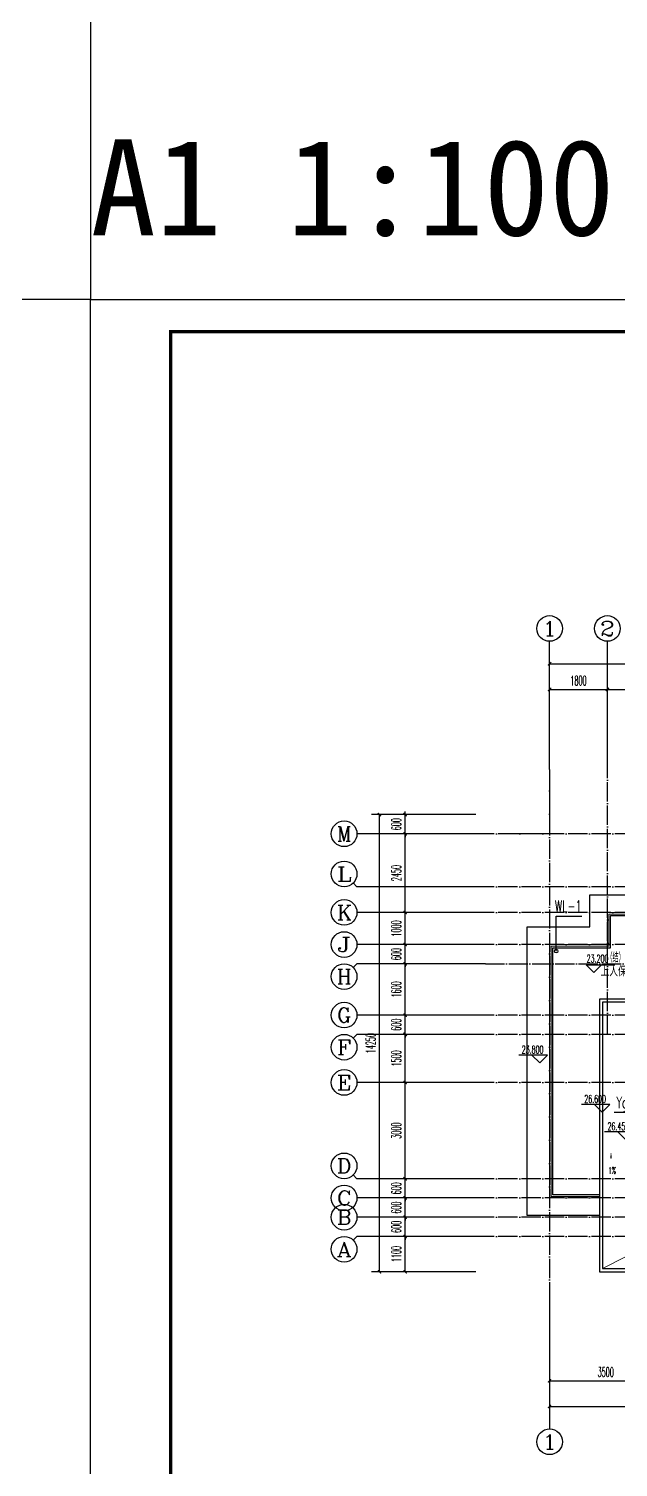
# Model space of a CAD drawing. Extents: x 27938 to 1507990, y 110129 to 923079.
# Drawn here: x 811692 to 830054, y 202214 to 247050 of the extents above; entities that cross this region are included whole.
import ezdxf
from ezdxf.enums import TextEntityAlignment as Align

# ---------------------------------------------------------------- set-up
doc = ezdxf.new("R2010")
doc.units = 0
doc.header["$LTSCALE"] = 1000
doc.header["$MEASUREMENT"] = 0
doc.linetypes.add('DOTE', pattern=[2.42, 2, -0.2, 0.02, -0.2])
for name, color, linetype in [('----建筑底图', 8, 'Continuous'), ('AXIS', 3, 'Continuous'), ('AXIS_TEXT', 7, 'Continuous'), ('DIM_ELEV', 3, 'Continuous'), ('DIM_污水', 2, 'Continuous'), ('DIM_雨水', 4, 'Continuous'), ('DOTE', 1, 'Continuous'), ('PUB_TEXT', 4, 'Continuous'), ('ROOF', 4, 'Continuous'), ('text', 7, 'Continuous'), ('VPIPE-污水', 2, 'W'), ('图框', 140, 'Continuous')]:
    doc.layers.add(name, color=color, linetype=linetype)
doc.layers.add('yichutu', color=7, linetype='Continuous', true_color=0xffffff, plot=False)
doc.layers.add('平面-排水沟', color=86, linetype='Continuous', lineweight=15)
doc.layers.add('平面-栏杆', color=135, linetype='Continuous', lineweight=15)
doc.styles.add('_TCH_AXIS', font='COMPLEX', dxfattribs={"bigfont": 'GBCBIG'})
doc.styles.add('_TCH_DIM', font='SIMPLEX.shx', dxfattribs={"width": 0.7, "bigfont": 'GBCBIG.shx'})
doc.styles.add('_TCH_DIM_T3', font='SIMPLEX.shx', dxfattribs={"width": 0.494118, "bigfont": 'GBCBIG.shx'})
doc.styles.add('_TCH_LABEL', font='simhei.ttf')
doc.styles.add('_TWT_SERIAL', font='SIMPLEX', dxfattribs={"width": 0.8, "height": 3.5, "bigfont": 'HZTXT'})
doc.styles.add('COMPLEX', font='COMPLEX')
doc.styles.get("Standard").update_dxf_attribs({"font": 'gbenor.shx', "bigfont": 'gbcbig.shx'})
doc.linetypes.add('W', pattern='A,3,-0.2,["W",Standard,S=0.25,R=0,X=-0.1,Y=-0.115],-0.2', length=3.4)
doc.dimstyles.new('_TCH_ARCH&&100', dxfattribs={"dimtxt": 297.5, "dimasz": 100, "dimexe": 250, "dimexo": 300, "dimgap": 126.25, "dimtad": 1, "dimdec": 0, "dimzin": 0, "dimdsep": 46, "dimtxsty": '_TCH_DIM_T3', "dimblk": 'ARCHTICK', "dimcen": 0.09, "dimclrt": 4, "dimazin": 2, "dimtfac": 1, "dimtdec": 0, "dimtix": 1, "dimtmove": 2, "dimatfit": 3, "dimfxl": 100, "dimtolj": 1, "dimtzin": 0, "dimarcsym": 0})

# ---------------------------------------------------------------- blocks, each defined once
blk = doc.blocks.new('TK')
at = {"layer": '图框'}
blk.add_lwpolyline([(465375, 548714), (549475, 548714), (549475, 489314), (465375, 489314)], close=True, dxfattribs=at)
blk.add_lwpolyline([(465375, 548714), (549475, 548714), (549475, 489314), (465375, 489314)], close=True, dxfattribs=at)
at = {"layer": '图框', "const_width": 100}
blk.add_lwpolyline([(548475, 490314), (548475, 547714), (467875, 547714), (467875, 490314)], close=True, dxfattribs=at)
blk = doc.blocks.new('yct-841-594-84100-59399.9999999999-100-1000.0')
at = {"layer": 'yichutu', "color": 7, "true_color": 0xffffff}
blk.add_lwpolyline([(0, 0), (0, 59400), (84100, 59400), (84100, 0)], close=True, dxfattribs=at)
at = {"layer": 'yichutu', "color": 7, "true_color": 0xffffff, "style": '_TCH_LABEL'}
blk.add_text('A1 1:100', height=3000, dxfattribs=at).set_placement((0, 61400))
blk = doc.blocks.new('_ArchTick')
at = {"color": 0, "linetype": 'ByBlock', "const_width": 0.4}
blk.add_lwpolyline([(-0.5, -0.5), (0.5, 0.5)], dxfattribs=at)
blk = doc.blocks.new('*D1273')
at = {"layer": 'AXIS', "color": 0, "lineweight": -2}
for p, q in [((14302, -31500), (14302, -34750)), ((64302, -31500), (64302, -34750)), ((14302, -34500), (64302, -34500))]:
    blk.add_line(p, q, dxfattribs=at)
at = {"layer": 'Defpoints', "color": 0}
for p in [(14302, -31200), (64302, -31200), (64302, -34500)]:
    blk.add_point(p, dxfattribs=at)
at = {"layer": 'AXIS', "color": 0, "lineweight": -2, "xscale": 100, "yscale": 100, "zscale": 100, "rotation": 180}
blk.add_blockref('_ArchTick', (14302, -34500), dxfattribs=at)
at = {"layer": 'AXIS', "color": 0, "lineweight": -2, "xscale": 100, "yscale": 100, "zscale": 100}
blk.add_blockref('_ArchTick', (64302, -34500), dxfattribs=at)
at = {"layer": 'AXIS', "color": 4, "insert": (39302, -34225), "char_height": 297.5, "attachment_point": 5, "style": '_TCH_DIM_T3'}
blk.add_mtext('\\A1;50000', dxfattribs=at)
blk = doc.blocks.new('*D1274')
at = {"layer": 'AXIS', "color": 0, "lineweight": -2}
for p, q in [((14302, -31500), (14302, -33950)), ((17802, -31500), (17802, -33950)), ((14302, -33700), (17802, -33700))]:
    blk.add_line(p, q, dxfattribs=at)
at = {"layer": 'Defpoints', "color": 0}
for p in [(14302, -31200), (17802, -31200), (17802, -33700)]:
    blk.add_point(p, dxfattribs=at)
at = {"layer": 'AXIS', "color": 0, "lineweight": -2, "xscale": 100, "yscale": 100, "zscale": 100, "rotation": 180}
blk.add_blockref('_ArchTick', (14302, -33700), dxfattribs=at)
at = {"layer": 'AXIS', "color": 0, "lineweight": -2, "xscale": 100, "yscale": 100, "zscale": 100}
blk.add_blockref('_ArchTick', (17802, -33700), dxfattribs=at)
at = {"layer": 'AXIS', "color": 4, "insert": (16052, -33425), "char_height": 297.5, "attachment_point": 5, "style": '_TCH_DIM_T3'}
blk.add_mtext('\\A1;3500', dxfattribs=at)
blk = doc.blocks.new('_AXISO')
blk.add_circle((0, 0), 0.5)
at = {"layer": 'AXIS_TEXT', "style": 'COMPLEX', "width": 1.041667}
blk.add_attdef('A', text='', height=0.56, dxfattribs=at).set_placement((-0.25, -0.28), (0.25, -0.28), align=Align.FIT)
blk = doc.blocks.new('*D1286')
at = {"layer": 'AXIS', "color": 0, "lineweight": -2}
for p, q in [((14302, -14350), (14302, -11100)), ((64302, -14350), (64302, -11100)), ((14302, -11350), (64302, -11350))]:
    blk.add_line(p, q, dxfattribs=at)
at = {"layer": 'Defpoints', "color": 0}
for p in [(64302, -11350), (14302, -14650), (64302, -14650)]:
    blk.add_point(p, dxfattribs=at)
at = {"layer": 'AXIS', "color": 0, "lineweight": -2, "xscale": 100, "yscale": 100, "zscale": 100, "rotation": 180}
blk.add_blockref('_ArchTick', (14302, -11350), dxfattribs=at)
at = {"layer": 'AXIS', "color": 0, "lineweight": -2, "xscale": 100, "yscale": 100, "zscale": 100}
blk.add_blockref('_ArchTick', (64302, -11350), dxfattribs=at)
at = {"layer": 'AXIS', "color": 4, "insert": (39302, -11075), "char_height": 297.5, "attachment_point": 5, "style": '_TCH_DIM_T3'}
blk.add_mtext('\\A1;50000', dxfattribs=at)
blk = doc.blocks.new('*D1287')
at = {"layer": 'AXIS', "color": 0, "lineweight": -2}
for p, q in [((14302, -14350), (14302, -11900)), ((16102, -14350), (16102, -11900)), ((14302, -12150), (16102, -12150))]:
    blk.add_line(p, q, dxfattribs=at)
at = {"layer": 'Defpoints', "color": 0}
for p in [(16102, -12150), (14302, -14650), (16102, -14650)]:
    blk.add_point(p, dxfattribs=at)
at = {"layer": 'AXIS', "color": 0, "lineweight": -2, "xscale": 100, "yscale": 100, "zscale": 100, "rotation": 180}
blk.add_blockref('_ArchTick', (14302, -12150), dxfattribs=at)
at = {"layer": 'AXIS', "color": 0, "lineweight": -2, "xscale": 100, "yscale": 100, "zscale": 100}
blk.add_blockref('_ArchTick', (16102, -12150), dxfattribs=at)
at = {"layer": 'AXIS', "color": 4, "insert": (15202, -11875), "char_height": 297.5, "attachment_point": 5, "style": '_TCH_DIM_T3'}
blk.add_mtext('\\A1;1800', dxfattribs=at)
blk = doc.blocks.new('*D1288')
at = {"layer": 'AXIS', "color": 0, "lineweight": -2}
for p, q in [((16102, -14350), (16102, -11900)), ((19002, -14350), (19002, -11900)), ((16102, -12150), (19002, -12150))]:
    blk.add_line(p, q, dxfattribs=at)
at = {"layer": 'Defpoints', "color": 0}
for p in [(19002, -12150), (16102, -14650), (19002, -14650)]:
    blk.add_point(p, dxfattribs=at)
at = {"layer": 'AXIS', "color": 0, "lineweight": -2, "xscale": 100, "yscale": 100, "zscale": 100, "rotation": 180}
blk.add_blockref('_ArchTick', (16102, -12150), dxfattribs=at)
at = {"layer": 'AXIS', "color": 0, "lineweight": -2, "xscale": 100, "yscale": 100, "zscale": 100}
blk.add_blockref('_ArchTick', (19002, -12150), dxfattribs=at)
at = {"layer": 'AXIS', "color": 4, "insert": (17552, -11875), "char_height": 297.5, "attachment_point": 5, "style": '_TCH_DIM_T3'}
blk.add_mtext('\\A1;2900', dxfattribs=at)
blk = doc.blocks.new('*D1309')
at = {"layer": 'AXIS', "color": 0, "lineweight": -2}
for p, q in [((12002, -16050), (8752, -16050)), ((9002, -30300), (9002, -16050)), ((12002, -30300), (8752, -30300))]:
    blk.add_line(p, q, dxfattribs=at)
at = {"layer": 'Defpoints', "color": 0}
for p in [(9002, -16050), (12302, -16050), (12302, -30300)]:
    blk.add_point(p, dxfattribs=at)
at = {"layer": 'AXIS', "color": 0, "lineweight": -2, "xscale": 100, "yscale": 100, "zscale": 100}
for p, rotation in [((9002, -16050), 90), ((9002, -30300), 270)]:
    blk.add_blockref('_ArchTick', p, dxfattribs=dict(at, rotation=rotation))
at = {"layer": 'AXIS', "color": 4, "insert": (8727, -23175), "char_height": 297.5, "attachment_point": 5, "rotation": 90, "style": '_TCH_DIM_T3'}
blk.add_mtext('\\A1;14250', dxfattribs=at)
blk = doc.blocks.new('*D1310')
at = {"layer": 'AXIS', "color": 0, "lineweight": -2}
for p, q in [((12002, -29200), (9552, -29200)), ((9802, -30300), (9802, -29200)), ((12002, -30300), (9552, -30300))]:
    blk.add_line(p, q, dxfattribs=at)
at = {"layer": 'Defpoints', "color": 0}
for p in [(9802, -29200), (12302, -29200), (12302, -30300)]:
    blk.add_point(p, dxfattribs=at)
at = {"layer": 'AXIS', "color": 0, "lineweight": -2, "xscale": 100, "yscale": 100, "zscale": 100}
for p, rotation in [((9802, -29200), 90), ((9802, -30300), 270)]:
    blk.add_blockref('_ArchTick', p, dxfattribs=dict(at, rotation=rotation))
at = {"layer": 'AXIS', "color": 4, "insert": (9527, -29750), "char_height": 297.5, "attachment_point": 5, "rotation": 90, "style": '_TCH_DIM_T3'}
blk.add_mtext('\\A1;1100', dxfattribs=at)
blk = doc.blocks.new('*D1311')
at = {"layer": 'AXIS', "color": 0, "lineweight": -2}
for p, q in [((12002, -28600), (9552, -28600)), ((9802, -28600), (9802, -28500)), ((9802, -29200), (9802, -28600)), ((12002, -29200), (9552, -29200)), ((9802, -29200), (9802, -29300))]:
    blk.add_line(p, q, dxfattribs=at)
at = {"layer": 'Defpoints', "color": 0}
for p in [(9802, -28600), (12302, -28600), (12302, -29200)]:
    blk.add_point(p, dxfattribs=at)
at = {"layer": 'AXIS', "color": 0, "lineweight": -2, "xscale": 100, "yscale": 100, "zscale": 100}
for p, rotation in [((9802, -28600), 270), ((9802, -29200), 90)]:
    blk.add_blockref('_ArchTick', p, dxfattribs=dict(at, rotation=rotation))
at = {"layer": 'AXIS', "color": 4, "insert": (9527, -28900), "char_height": 297.5, "attachment_point": 5, "rotation": 90, "style": '_TCH_DIM_T3'}
blk.add_mtext('\\A1;600', dxfattribs=at)
blk = doc.blocks.new('*D1312')
at = {"layer": 'AXIS', "color": 0, "lineweight": -2}
for p, q in [((12002, -28000), (9552, -28000)), ((9802, -28000), (9802, -27900)), ((9802, -28600), (9802, -28000)), ((12002, -28600), (9552, -28600)), ((9802, -28600), (9802, -28700))]:
    blk.add_line(p, q, dxfattribs=at)
at = {"layer": 'Defpoints', "color": 0}
for p in [(9802, -28000), (12302, -28000), (12302, -28600)]:
    blk.add_point(p, dxfattribs=at)
at = {"layer": 'AXIS', "color": 0, "lineweight": -2, "xscale": 100, "yscale": 100, "zscale": 100}
for p, rotation in [((9802, -28000), 270), ((9802, -28600), 90)]:
    blk.add_blockref('_ArchTick', p, dxfattribs=dict(at, rotation=rotation))
at = {"layer": 'AXIS', "color": 4, "insert": (9527, -28300), "char_height": 297.5, "attachment_point": 5, "rotation": 90, "style": '_TCH_DIM_T3'}
blk.add_mtext('\\A1;600', dxfattribs=at)
blk = doc.blocks.new('*D1313')
at = {"layer": 'AXIS', "color": 0, "lineweight": -2}
for p, q in [((9802, -27400), (9802, -27300)), ((12002, -27400), (9552, -27400)), ((9802, -28000), (9802, -27400)), ((12002, -28000), (9552, -28000)), ((9802, -28000), (9802, -28100))]:
    blk.add_line(p, q, dxfattribs=at)
at = {"layer": 'Defpoints', "color": 0}
for p in [(9802, -27400), (12302, -27400), (12302, -28000)]:
    blk.add_point(p, dxfattribs=at)
at = {"layer": 'AXIS', "color": 0, "lineweight": -2, "xscale": 100, "yscale": 100, "zscale": 100}
for p, rotation in [((9802, -27400), 270), ((9802, -28000), 90)]:
    blk.add_blockref('_ArchTick', p, dxfattribs=dict(at, rotation=rotation))
at = {"layer": 'AXIS', "color": 4, "insert": (9527, -27700), "char_height": 297.5, "attachment_point": 5, "rotation": 90, "style": '_TCH_DIM_T3'}
blk.add_mtext('\\A1;600', dxfattribs=at)
blk = doc.blocks.new('*D1314')
at = {"layer": 'AXIS', "color": 0, "lineweight": -2}
for p, q in [((12002, -24400), (9552, -24400)), ((9802, -27400), (9802, -24400)), ((12002, -27400), (9552, -27400))]:
    blk.add_line(p, q, dxfattribs=at)
at = {"layer": 'Defpoints', "color": 0}
for p in [(9802, -24400), (12302, -24400), (12302, -27400)]:
    blk.add_point(p, dxfattribs=at)
at = {"layer": 'AXIS', "color": 0, "lineweight": -2, "xscale": 100, "yscale": 100, "zscale": 100}
for p, rotation in [((9802, -24400), 90), ((9802, -27400), 270)]:
    blk.add_blockref('_ArchTick', p, dxfattribs=dict(at, rotation=rotation))
at = {"layer": 'AXIS', "color": 4, "insert": (9527, -25900), "char_height": 297.5, "attachment_point": 5, "rotation": 90, "style": '_TCH_DIM_T3'}
blk.add_mtext('\\A1;3000', dxfattribs=at)
blk = doc.blocks.new('*D1315')
at = {"layer": 'AXIS', "color": 0, "lineweight": -2}
for p, q in [((12002, -22900), (9552, -22900)), ((9802, -24400), (9802, -22900)), ((12002, -24400), (9552, -24400))]:
    blk.add_line(p, q, dxfattribs=at)
at = {"layer": 'Defpoints', "color": 0}
for p in [(9802, -22900), (12302, -22900), (12302, -24400)]:
    blk.add_point(p, dxfattribs=at)
at = {"layer": 'AXIS', "color": 0, "lineweight": -2, "xscale": 100, "yscale": 100, "zscale": 100}
for p, rotation in [((9802, -22900), 90), ((9802, -24400), 270)]:
    blk.add_blockref('_ArchTick', p, dxfattribs=dict(at, rotation=rotation))
at = {"layer": 'AXIS', "color": 4, "insert": (9527, -23650), "char_height": 297.5, "attachment_point": 5, "rotation": 90, "style": '_TCH_DIM_T3'}
blk.add_mtext('\\A1;1500', dxfattribs=at)
blk = doc.blocks.new('*D1316')
at = {"layer": 'AXIS', "color": 0, "lineweight": -2}
for p, q in [((12002, -22300), (9552, -22300)), ((9802, -22300), (9802, -22200)), ((9802, -22900), (9802, -22300)), ((12002, -22900), (9552, -22900)), ((9802, -22900), (9802, -23000))]:
    blk.add_line(p, q, dxfattribs=at)
at = {"layer": 'Defpoints', "color": 0}
for p in [(9802, -22300), (12302, -22300), (12302, -22900)]:
    blk.add_point(p, dxfattribs=at)
at = {"layer": 'AXIS', "color": 0, "lineweight": -2, "xscale": 100, "yscale": 100, "zscale": 100}
for p, rotation in [((9802, -22300), 270), ((9802, -22900), 90)]:
    blk.add_blockref('_ArchTick', p, dxfattribs=dict(at, rotation=rotation))
at = {"layer": 'AXIS', "color": 4, "insert": (9527, -22600), "char_height": 297.5, "attachment_point": 5, "rotation": 90, "style": '_TCH_DIM_T3'}
blk.add_mtext('\\A1;600', dxfattribs=at)
blk = doc.blocks.new('*D1317')
at = {"layer": 'AXIS', "color": 0, "lineweight": -2}
for p, q in [((12002, -20700), (9552, -20700)), ((9802, -22300), (9802, -20700)), ((12002, -22300), (9552, -22300))]:
    blk.add_line(p, q, dxfattribs=at)
at = {"layer": 'Defpoints', "color": 0}
for p in [(9802, -20700), (12302, -20700), (12302, -22300)]:
    blk.add_point(p, dxfattribs=at)
at = {"layer": 'AXIS', "color": 0, "lineweight": -2, "xscale": 100, "yscale": 100, "zscale": 100}
for p, rotation in [((9802, -20700), 90), ((9802, -22300), 270)]:
    blk.add_blockref('_ArchTick', p, dxfattribs=dict(at, rotation=rotation))
at = {"layer": 'AXIS', "color": 4, "insert": (9527, -21500), "char_height": 297.5, "attachment_point": 5, "rotation": 90, "style": '_TCH_DIM_T3'}
blk.add_mtext('\\A1;1600', dxfattribs=at)
blk = doc.blocks.new('*D1318')
at = {"layer": 'AXIS', "color": 0, "lineweight": -2}
for p, q in [((12002, -20100), (9552, -20100)), ((9802, -20100), (9802, -20000)), ((9802, -20700), (9802, -20100)), ((12002, -20700), (9552, -20700)), ((9802, -20700), (9802, -20800))]:
    blk.add_line(p, q, dxfattribs=at)
at = {"layer": 'Defpoints', "color": 0}
for p in [(9802, -20100), (12302, -20100), (12302, -20700)]:
    blk.add_point(p, dxfattribs=at)
at = {"layer": 'AXIS', "color": 0, "lineweight": -2, "xscale": 100, "yscale": 100, "zscale": 100}
for p, rotation in [((9802, -20100), 270), ((9802, -20700), 90)]:
    blk.add_blockref('_ArchTick', p, dxfattribs=dict(at, rotation=rotation))
at = {"layer": 'AXIS', "color": 4, "insert": (9527, -20400), "char_height": 297.5, "attachment_point": 5, "rotation": 90, "style": '_TCH_DIM_T3'}
blk.add_mtext('\\A1;600', dxfattribs=at)
blk = doc.blocks.new('*D1319')
at = {"layer": 'AXIS', "color": 0, "lineweight": -2}
for p, q in [((12002, -19100), (9552, -19100)), ((9802, -20100), (9802, -19100)), ((12002, -20100), (9552, -20100))]:
    blk.add_line(p, q, dxfattribs=at)
at = {"layer": 'Defpoints', "color": 0}
for p in [(9802, -19100), (12302, -19100), (12302, -20100)]:
    blk.add_point(p, dxfattribs=at)
at = {"layer": 'AXIS', "color": 0, "lineweight": -2, "xscale": 100, "yscale": 100, "zscale": 100}
for p, rotation in [((9802, -19100), 90), ((9802, -20100), 270)]:
    blk.add_blockref('_ArchTick', p, dxfattribs=dict(at, rotation=rotation))
at = {"layer": 'AXIS', "color": 4, "insert": (9527, -19600), "char_height": 297.5, "attachment_point": 5, "rotation": 90, "style": '_TCH_DIM_T3'}
blk.add_mtext('\\A1;1000', dxfattribs=at)
blk = doc.blocks.new('*D1320')
at = {"layer": 'AXIS', "color": 0, "lineweight": -2}
for p, q in [((12002, -16650), (9552, -16650)), ((9802, -19100), (9802, -16650)), ((12002, -19100), (9552, -19100))]:
    blk.add_line(p, q, dxfattribs=at)
at = {"layer": 'Defpoints', "color": 0}
for p in [(9802, -16650), (12302, -16650), (12302, -19100)]:
    blk.add_point(p, dxfattribs=at)
at = {"layer": 'AXIS', "color": 0, "lineweight": -2, "xscale": 100, "yscale": 100, "zscale": 100}
for p, rotation in [((9802, -16650), 90), ((9802, -19100), 270)]:
    blk.add_blockref('_ArchTick', p, dxfattribs=dict(at, rotation=rotation))
at = {"layer": 'AXIS', "color": 4, "insert": (9527, -17875), "char_height": 297.5, "attachment_point": 5, "rotation": 90, "style": '_TCH_DIM_T3'}
blk.add_mtext('\\A1;2450', dxfattribs=at)
blk = doc.blocks.new('*D1321')
at = {"layer": 'AXIS', "color": 0, "lineweight": -2}
for p, q in [((12002, -16050), (9552, -16050)), ((9802, -16050), (9802, -15950)), ((9802, -16650), (9802, -16050)), ((12002, -16650), (9552, -16650)), ((9802, -16650), (9802, -16750))]:
    blk.add_line(p, q, dxfattribs=at)
at = {"layer": 'Defpoints', "color": 0}
for p in [(9802, -16050), (12302, -16050), (12302, -16650)]:
    blk.add_point(p, dxfattribs=at)
at = {"layer": 'AXIS', "color": 0, "lineweight": -2, "xscale": 100, "yscale": 100, "zscale": 100}
for p, rotation in [((9802, -16050), 270), ((9802, -16650), 90)]:
    blk.add_blockref('_ArchTick', p, dxfattribs=dict(at, rotation=rotation))
at = {"layer": 'AXIS', "color": 4, "insert": (9527, -16350), "char_height": 297.5, "attachment_point": 5, "rotation": 90, "style": '_TCH_DIM_T3'}
blk.add_mtext('\\A1;600', dxfattribs=at)
blk = doc.blocks.new('A$C7FBD0C6F')
at = {"layer": 'AXIS', "color": 8}
for p, q in [((14302.5, -14649.8), (14302.5, -10649.8)), ((16102.5, -14649.8), (16102.5, -10649.8)), ((12302.5, -16649.8), (8302.5, -16649.8)), ((8185.3, -18182.6), (8302.5, -18299.8)), ((12302.5, -18299.8), (8302.5, -18299.8)), ((12302.5, -19099.8), (8302.5, -19099.8)), ((12302.5, -20099.8), (8302.5, -20099.8)), ((8185.3, -20816.7), (8302.5, -20699.5)), ((12302.5, -20699.5), (8302.5, -20699.5)), ((12302.5, -22299.8), (8302.5, -22299.8)), ((8185.3, -23017), (8302.5, -22899.8)), ((12302.5, -22899.8), (8302.5, -22899.8)), ((12302.5, -24399.8), (8302.5, -24399.8)), ((8185.3, -27282.6), (8302.5, -27399.8)), ((12302.5, -27399.8), (8302.5, -27399.8)), ((12302.5, -27999.8), (8302.5, -27999.8)), ((12302.5, -28599.8), (8302.5, -28599.8)), ((8185.3, -29317), (8302.5, -29199.8)), ((12302.5, -29199.8), (8302.5, -29199.8)), ((14302.5, -31199.8), (14302.5, -35199.8))]:
    blk.add_line(p, q, dxfattribs=at)
at = {"layer": 'DIM_ELEV', "color": 8}
for p, q in [((15684, -20976.9), (15444, -20736.9)), ((15444, -20736.9), (16336.3, -20736.9)), ((15684, -20976.9), (15924, -20736.9)), ((14233.4, -23550.7), (13341.1, -23550.7)), ((13993.4, -23790.7), (13753.4, -23550.7)), ((13993.4, -23790.7), (14233.4, -23550.7)), ((16183.5, -25087.3), (15291.2, -25087.3)), ((15943.5, -25327.3), (15703.5, -25087.3)), ((15943.5, -25327.3), (16183.5, -25087.3)), ((16906.9, -25940.8), (16014.6, -25940.8)), ((16666.9, -26180.8), (16426.9, -25940.8))]:
    blk.add_line(p, q, dxfattribs=at)
at = {"layer": 'DOTE', "color": 169, "linetype": 'DOTE', "ltscale": 0.3}
for p, q in [((14302.5, -14649.8), (14302.5, -31199.8)), ((16102.5, -22899.8), (16102.5, -14649.8)), ((66302.5, -16649.8), (12302.5, -16649.8)), ((66302.5, -18299.8), (12302.5, -18299.8)), ((66302.5, -19099.8), (12302.5, -19099.8)), ((66302.5, -20099.8), (12302.5, -20099.8)), ((12302.5, -20699.5), (66302.5, -20699.5)), ((66302.5, -22299.8), (12302.5, -22299.8)), ((66302.5, -22899.8), (12302.5, -22899.8)), ((66302.5, -24399.8), (12302.5, -24399.8)), ((66302.5, -27399.8), (12302.5, -27399.8)), ((66302.5, -27999.8), (12302.5, -27999.8)), ((66302.5, -28599.8), (12302.5, -28599.8)), ((66302.5, -29199.8), (12302.5, -29199.8))]:
    blk.add_line(p, q, dxfattribs=at)
at = {"layer": 'ROOF', "color": 8, "ltscale": 0.8}
for points in [[(15852.5, -28549.8), (13602.5, -28549.8), (13602.5, -19549.8), (15552.5, -19549.8), (15552.5, -18549.8), (21902.5, -18549.8)], [(15852.5, -27899.8), (14402.5, -27899.8), (14402.5, -20199.8), (16202.5, -20199.8), (16202.5, -19199.8), (21902.5, -19199.8)], [(17702.5, -21799.8), (15852.5, -21799.8), (15852.5, -26299.8), (15852.5, -26299.8), (15852.5, -30299.8), (37752.5, -30299.8), (37752.5, -29099.8), (39302.5, -29099.8)], [(18902.5, -21899.8), (15952.5, -21899.8), (15952.5, -30199.8), (37652.5, -30199.8), (37652.5, -28999.8), (39302.5, -28999.8)]]:
    blk.add_lwpolyline(points, dxfattribs=at)
at = {"layer": '平面-排水沟', "color": 8}
blk.add_line((17702.5, -29299.8), (15952.5, -30199.8), dxfattribs=at)
blk.add_lwpolyline([(16215.6, -26966.7, 0, 0, 0), (16215.6, -26558.9, 0, 56, 0), (16215.6, -26768.9, 0, 0, 0)], format="xyseb", dxfattribs=at)
at = {"layer": '平面-栏杆', "color": 8}
for points in [[(15852.5, -27999.8), (14302.5, -27999.8), (14302.5, -20099.8), (16102.5, -20099.8), (16102.5, -19099.8), (21902.5, -19099.8)], [(15852.5, -27949.8), (14352.5, -27949.8), (14352.5, -20149.8), (16152.5, -20149.8), (16152.5, -19149.8), (21902.5, -19149.8)]]:
    blk.add_lwpolyline(points, dxfattribs=at)
at = {"layer": 'AXIS', "color": 8}
ref = blk.add_blockref('_AXISO', (14302.5, -10249.8), dxfattribs=dict(at, xscale=800, yscale=800, zscale=800))
ref.add_attrib('A', '1', dxfattribs={"layer": 'AXIS_TEXT', "color": 8, "ltscale": 0.5, "height": 452.5, "style": '_TCH_AXIS', "width": 2.333333}).set_placement((14076.2, -10476.1), (14528.7, -10476.1), align=Align.FIT)
ref = blk.add_blockref('_AXISO', (16102.5, -10249.8), dxfattribs=dict(at, xscale=800, yscale=800, zscale=800))
ref.add_attrib('A', '2', dxfattribs={"layer": 'AXIS_TEXT', "color": 8, "ltscale": 0.5, "height": 452.5, "style": '_TCH_AXIS', "width": 1.5}).set_placement((15876.2, -10476.1), (16328.7, -10476.1), align=Align.FIT)
ref = blk.add_blockref('_AXISO', (7902.5, -16649.8), dxfattribs=dict(at, xscale=800, yscale=800, zscale=800))
ref.add_attrib('A', 'M', dxfattribs={"layer": 'AXIS_TEXT', "color": 8, "ltscale": 0.5, "height": 452.5, "style": '_TCH_AXIS'}).set_placement((7676.2, -16876.1), (8128.7, -16876.1), align=Align.FIT)
ref = blk.add_blockref('_AXISO', (7902.5, -17899.8), dxfattribs=dict(at, xscale=800, yscale=800, zscale=800))
ref.add_attrib('A', 'L', dxfattribs={"layer": 'AXIS_TEXT', "color": 8, "ltscale": 0.5, "height": 452.5, "style": '_TCH_AXIS', "width": 1.4}).set_placement((7676.2, -18126.1), (8128.7, -18126.1), align=Align.FIT)
ref = blk.add_blockref('_AXISO', (7902.5, -19099.8), dxfattribs=dict(at, xscale=800, yscale=800, zscale=800))
ref.add_attrib('A', 'K', dxfattribs={"layer": 'AXIS_TEXT', "color": 8, "ltscale": 0.5, "height": 452.5, "style": '_TCH_AXIS', "width": 1.105263}).set_placement((7676.2, -19326.1), (8128.7, -19326.1), align=Align.FIT)
ref = blk.add_blockref('_AXISO', (7902.5, -20099.8), dxfattribs=dict(at, xscale=800, yscale=800, zscale=800))
ref.add_attrib('A', 'J', dxfattribs={"layer": 'AXIS_TEXT', "color": 8, "ltscale": 0.5, "height": 452.5, "style": '_TCH_AXIS', "width": 1.909091}).set_placement((7676.2, -20326.1), (8128.7, -20326.1), align=Align.FIT)
ref = blk.add_blockref('_AXISO', (7902.5, -21099.5), dxfattribs=dict(at, xscale=800, yscale=800, zscale=800))
ref.add_attrib('A', 'H', dxfattribs={"layer": 'AXIS_TEXT', "color": 8, "ltscale": 0.5, "height": 452.5, "style": '_TCH_AXIS', "width": 1.05}).set_placement((7676.2, -21325.8), (8128.7, -21325.8), align=Align.FIT)
ref = blk.add_blockref('_AXISO', (7902.5, -22299.8), dxfattribs=dict(at, xscale=800, yscale=800, zscale=800))
ref.add_attrib('A', 'G', dxfattribs={"layer": 'AXIS_TEXT', "color": 8, "ltscale": 0.5, "height": 452.5, "style": '_TCH_AXIS', "width": 1.166667}).set_placement((7676.2, -22526.1), (8128.7, -22526.1), align=Align.FIT)
ref = blk.add_blockref('_AXISO', (7902.5, -23299.8), dxfattribs=dict(at, xscale=800, yscale=800, zscale=800))
ref.add_attrib('A', 'F', dxfattribs={"layer": 'AXIS_TEXT', "color": 8, "ltscale": 0.5, "height": 452.5, "style": '_TCH_AXIS', "width": 1.3125}).set_placement((7676.2, -23526.1), (8128.7, -23526.1), align=Align.FIT)
ref = blk.add_blockref('_AXISO', (7902.5, -24399.8), dxfattribs=dict(at, xscale=800, yscale=800, zscale=800))
ref.add_attrib('A', 'E', dxfattribs={"layer": 'AXIS_TEXT', "color": 8, "ltscale": 0.5, "height": 452.5, "style": '_TCH_AXIS', "width": 1.3125}).set_placement((7676.2, -24626.1), (8128.7, -24626.1), align=Align.FIT)
ref = blk.add_blockref('_AXISO', (7902.5, -26999.8), dxfattribs=dict(at, xscale=800, yscale=800, zscale=800))
ref.add_attrib('A', 'D', dxfattribs={"layer": 'AXIS_TEXT', "color": 8, "ltscale": 0.5, "height": 452.5, "style": '_TCH_AXIS', "width": 1.235294}).set_placement((7676.2, -27226.1), (8128.7, -27226.1), align=Align.FIT)
ref = blk.add_blockref('_AXISO', (7902.5, -27999.8), dxfattribs=dict(at, xscale=800, yscale=800, zscale=800))
ref.add_attrib('A', 'C', dxfattribs={"layer": 'AXIS_TEXT', "color": 8, "ltscale": 0.5, "height": 452.5, "style": '_TCH_AXIS', "width": 1.4}).set_placement((7676.2, -28226.1), (8128.7, -28226.1), align=Align.FIT)
ref = blk.add_blockref('_AXISO', (7902.5, -28599.8), dxfattribs=dict(at, xscale=800, yscale=800, zscale=800))
ref.add_attrib('A', 'B', dxfattribs={"layer": 'AXIS_TEXT', "color": 8, "ltscale": 0.5, "height": 452.5, "style": '_TCH_AXIS', "width": 1.235294}).set_placement((7676.2, -28826.1), (8128.7, -28826.1), align=Align.FIT)
ref = blk.add_blockref('_AXISO', (7902.5, -29599.8), dxfattribs=dict(at, xscale=800, yscale=800, zscale=800))
ref.add_attrib('A', 'A', dxfattribs={"layer": 'AXIS_TEXT', "color": 8, "ltscale": 0.5, "height": 452.5, "style": '_TCH_AXIS', "width": 1.166667}).set_placement((7676.2, -29826.1), (8128.7, -29826.1), align=Align.FIT)
ref = blk.add_blockref('_AXISO', (14302.5, -35599.8), dxfattribs=dict(at, xscale=800, yscale=800, zscale=800))
ref.add_attrib('A', '1', dxfattribs={"layer": 'AXIS_TEXT', "color": 8, "ltscale": 0.5, "height": 452.5, "style": '_TCH_AXIS', "width": 2.333333}).set_placement((14076.2, -35826.1), (14528.7, -35826.1), align=Align.FIT)
at = {"layer": 'DIM_ELEV', "color": 8, "style": '_TCH_DIM'}
for s, height, width, p in [('23.200', 238, 0.494118, (15457.7, -20656.8)), ('（结）', 270.07, 0.7, (16073.7, -20656.8))]:
    blk.add_text(s, height=height, dxfattribs=dict(at, width=width)).set_placement(p)
at = {"layer": 'DIM_ELEV', "color": 7, "style": '_TCH_DIM', "width": 0.494118}
for s, p in [('23.800', (13433.6, -23494.7)), ('26.600', (15383.7, -25031.3)), ('26.450', (16107.1, -25884.8))]:
    blk.add_text(s, height=238, dxfattribs=at).set_placement(p)
at = {"layer": 'PUB_TEXT', "color": 8}
blk.add_text('上人保温平屋面', height=270.07, dxfattribs=at).set_placement((15892, -21086.2))
at = {"layer": '平面-排水沟', "color": 7, "style": '_TCH_DIM', "width": 0.494118}
blk.add_text('1%', height=208.25, dxfattribs=at).set_placement((16132.3, -27245))
at = {"layer": 'AXIS', "color": 8}
for p1, p2, distance, picture, middle in [((14302.5, -14649.8), (64302.5, -14649.8), 3300, '*D1286', (39302.5, -11074.8)), ((14302.5, -14649.8), (16102.5, -14649.8), 2500, '*D1287', (15202.5, -11874.8)), ((16102.5, -14649.8), (19002.5, -14649.8), 2500, '*D1288', (17552.5, -11874.8)), ((12302.5, -30299.8), (12302.5, -16049.8), 3300, '*D1309', (8727.5, -23174.8)), ((12302.5, -16649.8), (12302.5, -16049.8), 2500, '*D1321', (9527.5, -16349.8)), ((12302.5, -19099.8), (12302.5, -16649.8), 2500, '*D1320', (9527.5, -17874.8)), ((12302.5, -20099.8), (12302.5, -19099.8), 2500, '*D1319', (9527.5, -19599.8)), ((12302.5, -20699.5), (12302.5, -20099.8), 2500, '*D1318', (9527.5, -20399.7)), ((12302.5, -22299.8), (12302.5, -20699.5), 2500, '*D1317', (9527.5, -21499.7)), ((12302.5, -22899.8), (12302.5, -22299.8), 2500, '*D1316', (9527.5, -22599.8)), ((12302.5, -24399.8), (12302.5, -22899.8), 2500, '*D1315', (9527.5, -23649.8)), ((12302.5, -27399.8), (12302.5, -24399.8), 2500, '*D1314', (9527.5, -25899.8)), ((12302.5, -27999.8), (12302.5, -27399.8), 2500, '*D1313', (9527.5, -27699.8)), ((12302.5, -28599.8), (12302.5, -27999.8), 2500, '*D1312', (9527.5, -28299.8)), ((12302.5, -29199.8), (12302.5, -28599.8), 2500, '*D1311', (9527.5, -28899.8)), ((12302.5, -30299.8), (12302.5, -29199.8), 2500, '*D1310', (9527.5, -29749.8)), ((14302.5, -31199.8), (64302.5, -31199.8), -3300, '*D1273', (39302.5, -34224.8)), ((14302.5, -31199.8), (17802.5, -31199.8), -2500, '*D1274', (16052.5, -33424.8))]:
    dim = blk.add_aligned_dim(p1=p1, p2=p2, distance=distance, dimstyle='_TCH_ARCH&&100', dxfattribs=at)
    dim.commit()
    dim.dimension.update_dxf_attribs({"geometry": picture, "text_midpoint": middle})

msp = doc.modelspace()

# ---------------------------------------------------------------- linework, layer by layer
at = {"layer": 'text', "color": 2}
msp.add_lwpolyline([(813614.1, 238606.8), (782614.1, 238606.8), (782614.1, 256415.2), (813614.1, 256415.2)], close=True, dxfattribs=at)

# ---------------------------------------------------------------- block references
msp.add_blockref('TK', (348239.1, -310106.9))
at = {"layer": 'yichutu'}
msp.add_blockref('yct-841-594-84100-59399.9999999999-100-1000.0', (813614.1, 179206.8), dxfattribs=at)

# ---------------------------------------------------------------- next in the draw order: block references
at = {"layer": '----建筑底图', "ltscale": 0.5}
msp.add_blockref('A$C7FBD0C6F', (813614.1, 238606.8), dxfattribs=at)

# ---------------------------------------------------------------- next in the draw order: linework, layer by layer
msp.add_lwpolyline([(827916.6, 223451.8), (827916.6, 221957), (826619.1, 221957)])
at = {"layer": 'DIM_污水'}
for p, q in [((828121.7, 218302), (828121.7, 219389.6)), ((828121.7, 219389.6), (828919.1, 219389.6))]:
    msp.add_line(p, q, dxfattribs=at)
at = {"layer": 'DIM_雨水'}
msp.add_line((831166.6, 213268), (829928.8, 213268), dxfattribs=at)
at = {"layer": 'VPIPE-污水'}
msp.add_circle((828121.7, 218302), 55, dxfattribs=at)

# ---------------------------------------------------------------- next in the draw order: texts
at = {"layer": 'DIM_污水', "color": 7, "style": '_TWT_SERIAL', "width": 0.64}
msp.add_text('WL-1', height=350, dxfattribs=at).set_placement((828081.1, 219529.6))
at = {"layer": 'DIM_雨水', "color": 7, "style": '_TWT_SERIAL', "width": 0.64}
msp.add_text('YgL-2', height=350, dxfattribs=at).set_placement((829998.8, 213408))

doc.saveas('drawing.dxf')
